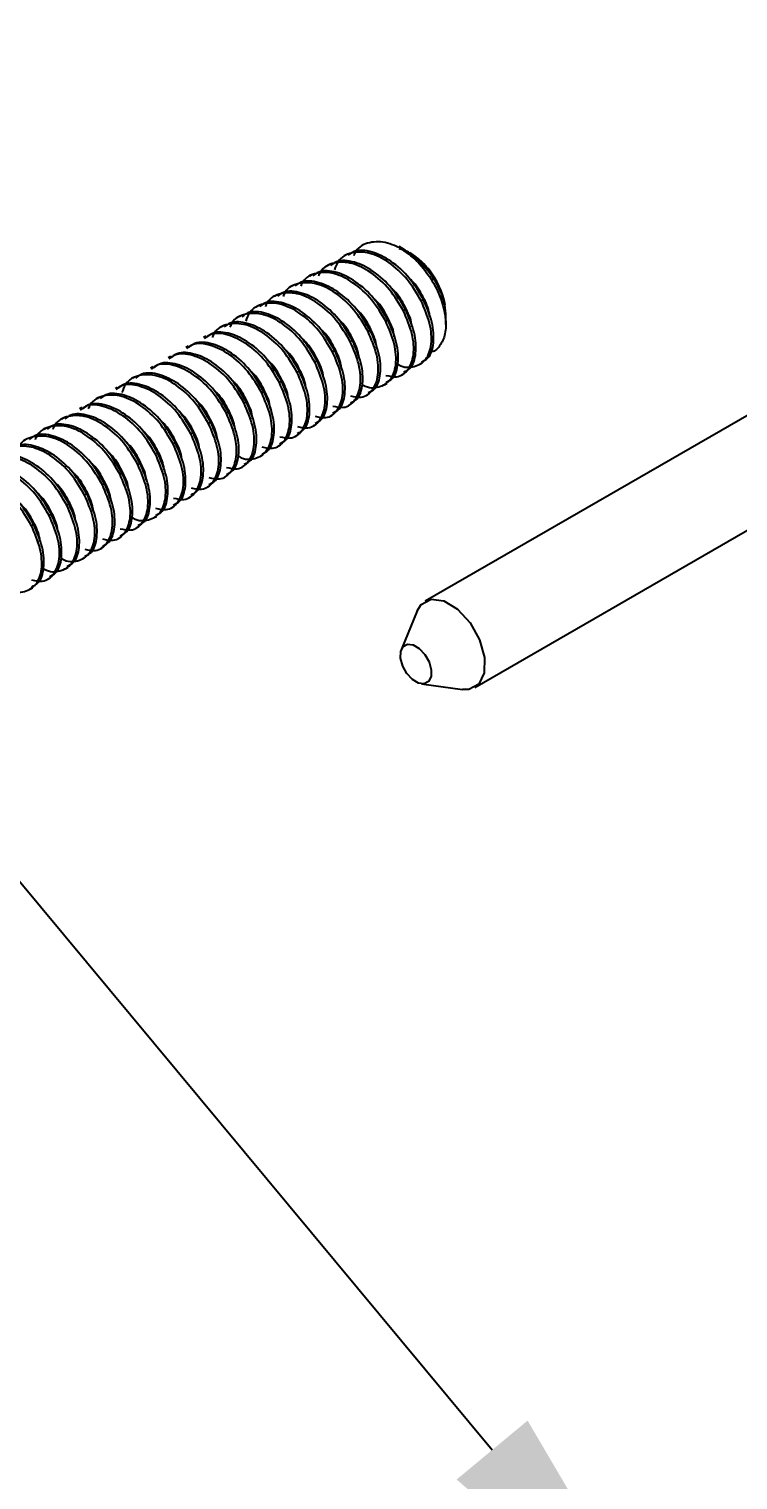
# Model space of a CAD drawing. Extents: x 0 to 10.8, y -12.4 to 0.
# Drawn here: x 4.373 to 5.258, y -8.413 to -6.602 of the extents above; entities that cross this region are included whole.
import ezdxf
from ezdxf import colors
from ezdxf.entities.mleader import LeaderData, LeaderLine
from ezdxf.math import Vec2, Vec3

# ---------------------------------------------------------------- set-up
doc = ezdxf.new("R2010")
doc.units = 0
doc.header["$LTSCALE"] = 0.5
doc.header["$MEASUREMENT"] = 0
doc.layers.add('FAB DWG', color=221, linetype='CONTINUOUS')
doc.layers.add('Hardware', color=242, linetype='CONTINUOUS')
doc.styles.get("Standard").update_dxf_attribs({"font": 'arial.ttf'})

msp = doc.modelspace()

# ---------------------------------------------------------------- linework, layer by layer
at = {"layer": 'Hardware', "linetype": 'Continuous', "lineweight": 25, "transparency": 16777216}
for p, q in [((4.8407, -6.8783), (4.8352, -6.8767)), ((4.8387, -6.876), (4.8353, -6.874)), ((4.7487, -6.8963), (4.7459, -6.8979)), ((4.7708, -6.8836), (4.768, -6.8852)), ((4.8497, -6.8823), (4.8487, -6.8817)), ((4.7266, -6.9091), (4.7238, -6.9107)), ((4.7045, -6.9218), (4.7017, -6.9234)), ((4.6603, -6.9474), (4.6575, -6.9489)), ((4.6824, -6.9346), (4.6796, -6.9362)), ((4.8654, -6.94), (4.8626, -6.9416)), ((4.8933, -6.9579), (4.8923, -6.9466)), ((4.6382, -6.9601), (4.6354, -6.9617)), ((4.8212, -6.9655), (4.8184, -6.9671)), ((4.8433, -6.9528), (4.8405, -6.9543)), ((4.8933, -6.971), (4.8933, -6.9579)), ((4.594, -6.9856), (4.5912, -6.9872)), ((4.6161, -6.9729), (4.6133, -6.9745)), ((4.7991, -6.9783), (4.7963, -6.9799)), ((4.5719, -6.9984), (4.5691, -7)), ((4.7549, -7.0038), (4.7521, -7.0054)), ((4.777, -6.991), (4.7742, -6.9926)), ((4.5277, -7.0239), (4.5249, -7.0255)), ((4.5498, -7.0111), (4.547, -7.0127)), ((4.7328, -7.0165), (4.73, -7.0181)), ((4.861, -7.0208), (4.8638, -7.0192)), ((4.5056, -7.0366), (4.5028, -7.0382)), ((4.6886, -7.042), (4.6858, -7.0436)), ((4.7107, -7.0293), (4.7079, -7.0309)), ((4.839, -7.0336), (4.8417, -7.032)), ((5.3639, -7.0301), (4.8675, -7.3166)), ((4.4835, -7.0494), (4.4807, -7.051)), ((4.6665, -7.0548), (4.6637, -7.0564)), ((4.7948, -7.0591), (4.7975, -7.0575)), ((4.8169, -7.0463), (4.8196, -7.0447)), ((4.4393, -7.0749), (4.4365, -7.0765)), ((4.4614, -7.0622), (4.4586, -7.0638)), ((4.6444, -7.0676), (4.6416, -7.0692)), ((4.7727, -7.0718), (4.7754, -7.0703)), ((4.4172, -7.0877), (4.4145, -7.0893)), ((4.6002, -7.0931), (4.5975, -7.0947)), ((4.6223, -7.0803), (4.6196, -7.0819)), ((4.7285, -7.0974), (4.7312, -7.0958)), ((4.7506, -7.0846), (4.7533, -7.083)), ((4.3951, -7.1004), (4.3924, -7.102)), ((4.5781, -7.1058), (4.5754, -7.1074)), ((4.7064, -7.1101), (4.7091, -7.1085)), ((4.5339, -7.1313), (4.5312, -7.1329)), ((4.556, -7.1186), (4.5533, -7.1202)), ((4.6843, -7.1229), (4.687, -7.1213)), ((4.5118, -7.1441), (4.5091, -7.1457)), ((4.6401, -7.1484), (4.6428, -7.1468)), ((4.6622, -7.1356), (4.6649, -7.134)), ((4.9295, -7.424), (5.4259, -7.1375)), ((4.4676, -7.1696), (4.4649, -7.1712)), ((4.4897, -7.1569), (4.487, -7.1584)), ((4.618, -7.1611), (4.6207, -7.1595)), ((4.4455, -7.1824), (4.4428, -7.184)), ((4.5738, -7.1867), (4.5765, -7.1851)), ((4.5959, -7.1739), (4.5986, -7.1723)), ((4.4234, -7.1951), (4.4207, -7.1967)), ((4.5517, -7.1994), (4.5545, -7.1978)), ((4.3792, -7.2206), (4.3765, -7.2222)), ((4.4013, -7.2079), (4.3986, -7.2095)), ((4.5075, -7.2249), (4.5103, -7.2233)), ((4.5296, -7.2122), (4.5324, -7.2106)), ((4.4854, -7.2377), (4.4882, -7.2361)), ((4.4633, -7.2504), (4.4661, -7.2488)), ((4.4191, -7.2759), (4.4219, -7.2744)), ((4.4412, -7.2632), (4.444, -7.2616)), ((4.397, -7.2887), (4.3998, -7.2871)), ((4.3749, -7.3015), (4.3777, -7.2999)), ((4.8575, -7.3286), (4.838, -7.3764)), ((4.8629, -7.4197), (4.9141, -7.4267))]:
    msp.add_line(p, q, dxfattribs=at)
at = {"layer": 'Hardware', "linetype": 'Continuous', "lineweight": 25, "transparency": 16777216, "flags": 128}
for points in [[(4.8729, -6.9034), (4.8557, -6.8863), (4.8497, -6.8823)], [(4.8575, -7.3286), (4.8626, -7.3206), (4.8749, -7.314), (4.8909, -7.3161), (4.908, -7.3264), (4.9236, -7.3434), (4.9354, -7.3645), (4.9416, -7.3865), (4.9413, -7.406), (4.9344, -7.4201), (4.922, -7.4266), (4.9141, -7.4267)], [(4.8671, -7.3829), (4.8724, -7.3922), (4.8751, -7.4019), (4.8749, -7.4106), (4.8719, -7.4168), (4.8664, -7.4197), (4.8594, -7.4188), (4.8518, -7.4142), (4.8449, -7.4067), (4.8397, -7.3974), (4.837, -7.3877), (4.8372, -7.3791), (4.8402, -7.3729), (4.8456, -7.37), (4.8527, -7.3709), (4.8602, -7.3754), (4.8671, -7.3829)]]:
    msp.add_lwpolyline(points, dxfattribs=at)
at = {"layer": 'Hardware', "linetype": 'Continuous', "lineweight": 25, "transparency": 16777216}
for centre, radius, start, end in [((4.7843, -6.96), 0.1, 42.0033, 59.3244), ((4.7935, -6.9651), 0.1006, 10.5882, 37.8392)]:
    msp.add_arc(centre, radius, start, end, dxfattribs=at)
for points, knots in [([(4.8626, -6.9416), (4.8571, -6.9324), (4.8461, -6.9137), (4.8226, -6.8926), (4.7981, -6.8804), (4.7757, -6.8801), (4.76, -6.8883), (4.7557, -6.8993), (4.7543, -6.903)], [0, 0, 0, 0, 0.179913, 0.364561, 0.54189, 0.724932, 0.907975, 1, 1, 1, 1]), ([(4.8654, -6.94), (4.8599, -6.9308), (4.8488, -6.9122), (4.8252, -6.8909), (4.8012, -6.8793), (4.7818, -6.8772), (4.774, -6.8831), (4.7716, -6.8849)], [0, 0, 0, 0, 0.223495, 0.452872, 0.673155, 0.900538, 1, 1, 1, 1]), ([(4.8586, -6.8931), (4.8539, -6.8889), (4.8417, -6.8781), (4.8201, -6.8677), (4.7979, -6.8675), (4.7832, -6.8744), (4.7794, -6.8835), (4.7786, -6.8855)], [0, 0, 0, 0, 0.16022, 0.411249, 0.670367, 0.929485, 1, 1, 1, 1]), ([(4.8923, -6.9466), (4.8908, -6.9413), (4.8879, -6.9307), (4.8776, -6.9121), (4.8631, -6.8945), (4.849, -6.8816), (4.8404, -6.8774), (4.8384, -6.8765)], [0, 0, 0, 0, 0.213265, 0.426, 0.668379, 0.92368, 1, 1, 1, 1]), ([(4.8405, -6.9543), (4.835, -6.9451), (4.824, -6.9265), (4.8005, -6.9054), (4.776, -6.8931), (4.7537, -6.893), (4.739, -6.8999), (4.7353, -6.9089), (4.7345, -6.9108)], [0, 0, 0, 0, 0.188232, 0.381419, 0.566947, 0.758453, 0.94996, 1, 1, 1, 1]), ([(4.8433, -6.9528), (4.8378, -6.9436), (4.8267, -6.9249), (4.8031, -6.9036), (4.7791, -6.892), (4.7597, -6.89), (4.7519, -6.8959), (4.7495, -6.8977)], [0, 0, 0, 0, 0.223495, 0.452871, 0.673155, 0.900537, 1, 1, 1, 1]), ([(4.8729, -6.9034), (4.8683, -6.8981), (4.8607, -6.8892), (4.8519, -6.8842), (4.8484, -6.8822)], [0, 0, 0, 0, 0.596898, 1, 1, 1, 1]), ([(4.8532, -6.887), (4.854, -6.8874), (4.8609, -6.8904), (4.8673, -6.8973), (4.8729, -6.9034)], [0, 0, 0, 0, 0.113986, 1, 1, 1, 1]), ([(4.8586, -6.8931), (4.8643, -6.8999), (4.8757, -6.9136), (4.8877, -6.9384), (4.8938, -6.9626), (4.8934, -6.9837), (4.8863, -6.9984), (4.8789, -7.0057), (4.8737, -7.0056), (4.8736, -7.0056)], [0, 0, 0, 0, 0.1654669, 0.3370474, 0.5062527, 0.6709022, 0.8355712, 0.9983218, 1, 1, 1, 1]), ([(4.7991, -6.9783), (4.7936, -6.9691), (4.7826, -6.9504), (4.7589, -6.9292), (4.7349, -6.9175), (4.7155, -6.9155), (4.7077, -6.9214), (4.7053, -6.9232)], [0, 0, 0, 0, 0.223495, 0.452872, 0.673155, 0.900538, 1, 1, 1, 1]), ([(4.8184, -6.9671), (4.813, -6.9579), (4.8019, -6.9393), (4.7784, -6.9181), (4.7539, -6.9059), (4.7316, -6.9058), (4.717, -6.9126), (4.7132, -6.9216), (4.7124, -6.9235)], [0, 0, 0, 0, 0.188232, 0.381419, 0.566947, 0.758453, 0.94996, 1, 1, 1, 1]), ([(4.8212, -6.9655), (4.8157, -6.9563), (4.8046, -6.9377), (4.781, -6.9164), (4.757, -6.9048), (4.7376, -6.9027), (4.7298, -6.9086), (4.7274, -6.9104)], [0, 0, 0, 0, 0.223495, 0.452872, 0.673155, 0.900538, 1, 1, 1, 1]), ([(4.8732, -6.9612), (4.8731, -6.9599), (4.8726, -6.9524), (4.865, -6.9363), (4.8559, -6.9206), (4.8491, -6.9148), (4.8481, -6.9139)], [0, 0, 0, 0, 0.085019, 0.505219, 0.925416, 1, 1, 1, 1]), ([(4.7742, -6.9926), (4.7688, -6.9834), (4.7577, -6.9648), (4.7342, -6.9436), (4.7097, -6.9314), (4.6874, -6.9313), (4.6728, -6.9381), (4.669, -6.9472), (4.6683, -6.949)], [0, 0, 0, 0, 0.188232, 0.381419, 0.566947, 0.758453, 0.94996, 1, 1, 1, 1]), ([(4.777, -6.991), (4.7715, -6.9818), (4.7605, -6.9632), (4.7369, -6.9419), (4.7128, -6.9303), (4.6934, -6.9282), (4.6856, -6.9342), (4.6832, -6.936)], [0, 0, 0, 0, 0.223495, 0.452871, 0.673155, 0.900537, 1, 1, 1, 1]), ([(4.7963, -6.9799), (4.7909, -6.9707), (4.7798, -6.952), (4.7563, -6.9309), (4.7318, -6.9186), (4.7095, -6.9185), (4.6949, -6.9254), (4.6911, -6.9344), (4.6904, -6.9363)], [0, 0, 0, 0, 0.188232, 0.381419, 0.566947, 0.758453, 0.94996, 1, 1, 1, 1]), ([(4.8511, -6.9739), (4.851, -6.9727), (4.8505, -6.9652), (4.8429, -6.949), (4.8339, -6.9334), (4.827, -6.9275), (4.826, -6.9266)], [0, 0, 0, 0, 0.0850186, 0.5052193, 0.9254167, 1, 1, 1, 1]), ([(4.7521, -7.0054), (4.7467, -6.9962), (4.7356, -6.9775), (4.7121, -6.9564), (4.6876, -6.9442), (4.6652, -6.9439), (4.6495, -6.9521), (4.6453, -6.9631), (4.6438, -6.9668)], [0, 0, 0, 0, 0.179913, 0.364562, 0.54189, 0.724933, 0.907975, 1, 1, 1, 1]), ([(4.7549, -7.0038), (4.7494, -6.9946), (4.7384, -6.976), (4.7148, -6.9547), (4.6907, -6.9431), (4.6713, -6.941), (4.6635, -6.9469), (4.6611, -6.9487)], [0, 0, 0, 0, 0.223495, 0.452872, 0.673155, 0.900538, 1, 1, 1, 1]), ([(4.8069, -6.9995), (4.8069, -6.9982), (4.8063, -6.9907), (4.7988, -6.9745), (4.7897, -6.9589), (4.7828, -6.953), (4.7818, -6.9521)], [0, 0, 0, 0, 0.085019, 0.505219, 0.925416, 1, 1, 1, 1]), ([(4.829, -6.9867), (4.829, -6.9854), (4.8284, -6.9779), (4.8209, -6.9618), (4.8118, -6.9461), (4.8049, -6.9403), (4.8039, -6.9394)], [0, 0, 0, 0, 0.085019, 0.505219, 0.925416, 1, 1, 1, 1]), ([(4.8333, -7.0205), (4.8337, -7.0207), (4.8413, -7.0255), (4.8548, -7.0247), (4.8695, -7.0163), (4.8765, -6.9966), (4.8749, -6.9704), (4.8667, -6.9511), (4.8626, -6.9416)], [0, 0, 0, 0, 0.010571, 0.210034, 0.409497, 0.602734, 0.803946, 1, 1, 1, 1]), ([(4.863, -7.0179), (4.8659, -7.0165), (4.8738, -7.0126), (4.8791, -6.9948), (4.8777, -6.9689), (4.8695, -6.9496), (4.8654, -6.94)], [0, 0, 0, 0, 0.1596846, 0.4346705, 0.7210048, 1, 1, 1, 1]), ([(4.7079, -7.0309), (4.7025, -7.0217), (4.6914, -7.003), (4.6679, -6.9819), (4.6434, -6.9697), (4.6212, -6.9695), (4.6065, -6.9764), (4.6027, -6.9854), (4.602, -6.9873)], [0, 0, 0, 0, 0.188232, 0.381419, 0.566947, 0.758453, 0.94996, 1, 1, 1, 1]), ([(4.7107, -7.0293), (4.7052, -7.0201), (4.6942, -7.0015), (4.6706, -6.9802), (4.6465, -6.9686), (4.6271, -6.9665), (4.6193, -6.9724), (4.6169, -6.9742)], [0, 0, 0, 0, 0.223495, 0.452871, 0.673155, 0.900537, 1, 1, 1, 1]), ([(4.73, -7.0181), (4.7246, -7.0089), (4.7135, -6.9903), (4.69, -6.9692), (4.6655, -6.9569), (4.6432, -6.9568), (4.6286, -6.9637), (4.6248, -6.9727), (4.6241, -6.9745)], [0, 0, 0, 0, 0.188232, 0.381419, 0.566947, 0.758453, 0.94996, 1, 1, 1, 1]), ([(4.7328, -7.0165), (4.7273, -7.0073), (4.7163, -6.9887), (4.6927, -6.9674), (4.6686, -6.9558), (4.6492, -6.9538), (4.6414, -6.9597), (4.639, -6.9615)], [0, 0, 0, 0, 0.223495, 0.452872, 0.673155, 0.900538, 1, 1, 1, 1]), ([(4.7848, -7.0122), (4.7848, -7.011), (4.7842, -7.0035), (4.7767, -6.9873), (4.7676, -6.9717), (4.7607, -6.9658), (4.7597, -6.9649)], [0, 0, 0, 0, 0.0850186, 0.5052193, 0.9254167, 1, 1, 1, 1]), ([(4.7891, -7.046), (4.7895, -7.0462), (4.7971, -7.051), (4.8106, -7.0502), (4.8253, -7.0418), (4.8323, -7.0221), (4.8307, -6.996), (4.8225, -6.9766), (4.8184, -6.9671)], [0, 0, 0, 0, 0.010571, 0.210034, 0.409497, 0.602734, 0.803946, 1, 1, 1, 1]), ([(4.8187, -7.0347), (4.8233, -7.0357), (4.8346, -7.0381), (4.8473, -7.0286), (4.8544, -7.0095), (4.8528, -6.9832), (4.8446, -6.9639), (4.8405, -6.9543)], [0, 0, 0, 0, 0.145788, 0.361473, 0.570426, 0.788001, 1, 1, 1, 1]), ([(4.8188, -7.0434), (4.8217, -7.042), (4.8296, -7.0381), (4.8349, -7.0203), (4.8335, -6.9944), (4.8253, -6.9751), (4.8212, -6.9655)], [0, 0, 0, 0, 0.159684, 0.43467, 0.721005, 1, 1, 1, 1]), ([(4.8409, -7.0306), (4.8438, -7.0292), (4.8517, -7.0254), (4.857, -7.0075), (4.8556, -6.9817), (4.8474, -6.9623), (4.8433, -6.9528)], [0, 0, 0, 0, 0.1596843, 0.4346705, 0.7210048, 1, 1, 1, 1]), ([(4.6858, -7.0436), (4.6804, -7.0344), (4.6693, -7.0158), (4.6457, -6.9945), (4.6216, -6.9829), (4.6023, -6.9809), (4.5944, -6.9868), (4.592, -6.9886)], [0, 0, 0, 0, 0.223495, 0.452872, 0.673155, 0.900538, 1, 1, 1, 1]), ([(4.6886, -7.042), (4.6831, -7.0329), (4.6721, -7.0142), (4.6485, -6.9929), (4.6244, -6.9813), (4.605, -6.9793), (4.5972, -6.9852), (4.5948, -6.987)], [0, 0, 0, 0, 0.223495, 0.452872, 0.673155, 0.900538, 1, 1, 1, 1]), ([(4.7627, -7.025), (4.7627, -7.0237), (4.7621, -7.0162), (4.7546, -7.0001), (4.7455, -6.9844), (4.7386, -6.9785), (4.7376, -6.9776)], [0, 0, 0, 0, 0.085019, 0.505219, 0.925416, 1, 1, 1, 1]), ([(4.7745, -7.0602), (4.7791, -7.0612), (4.7904, -7.0636), (4.8031, -7.0541), (4.8102, -7.035), (4.8086, -7.0087), (4.8004, -6.9894), (4.7963, -6.9799)], [0, 0, 0, 0, 0.145788, 0.361473, 0.570426, 0.788001, 1, 1, 1, 1]), ([(4.7967, -7.0561), (4.7996, -7.0547), (4.8075, -7.0509), (4.8128, -7.033), (4.8114, -7.0072), (4.8032, -6.9878), (4.7991, -6.9783)], [0, 0, 0, 0, 0.1596846, 0.4346705, 0.7210048, 1, 1, 1, 1]), ([(4.6416, -7.0692), (4.6362, -7.06), (4.6251, -7.0413), (4.6015, -7.0201), (4.5774, -7.0084), (4.5581, -7.0064), (4.5502, -7.0123), (4.5478, -7.0141)], [0, 0, 0, 0, 0.223495, 0.452872, 0.673155, 0.900538, 1, 1, 1, 1]), ([(4.6444, -7.0676), (4.6389, -7.0584), (4.6279, -7.0397), (4.6043, -7.0185), (4.5802, -7.0068), (4.5609, -7.0048), (4.553, -7.0107), (4.5506, -7.0125)], [0, 0, 0, 0, 0.223495, 0.452871, 0.673155, 0.900537, 1, 1, 1, 1]), ([(4.6637, -7.0564), (4.6583, -7.0472), (4.6472, -7.0286), (4.6236, -7.0073), (4.5995, -6.9957), (4.5802, -6.9936), (4.5723, -6.9995), (4.5699, -7.0013)], [0, 0, 0, 0, 0.223495, 0.452872, 0.673155, 0.900538, 1, 1, 1, 1]), ([(4.6665, -7.0548), (4.661, -7.0456), (4.65, -7.027), (4.6264, -7.0057), (4.6023, -6.9941), (4.5829, -6.992), (4.5751, -6.9979), (4.5727, -6.9997)], [0, 0, 0, 0, 0.223495, 0.452872, 0.673155, 0.900538, 1, 1, 1, 1]), ([(4.7186, -7.0505), (4.7185, -7.0492), (4.718, -7.0417), (4.7104, -7.0256), (4.7013, -7.0099), (4.6944, -7.004), (4.6934, -7.0032)], [0, 0, 0, 0, 0.0850186, 0.5052193, 0.9254167, 1, 1, 1, 1]), ([(4.7407, -7.0377), (4.7406, -7.0365), (4.7401, -7.029), (4.7325, -7.0128), (4.7234, -6.9972), (4.7165, -6.9913), (4.7155, -6.9904)], [0, 0, 0, 0, 0.085019, 0.505219, 0.925416, 1, 1, 1, 1]), ([(4.7303, -7.0857), (4.7349, -7.0867), (4.7462, -7.0891), (4.7589, -7.0796), (4.766, -7.0605), (4.7644, -7.0342), (4.7562, -7.0149), (4.7521, -7.0054)], [0, 0, 0, 0, 0.145789, 0.361474, 0.570426, 0.788001, 1, 1, 1, 1]), ([(4.7524, -7.073), (4.757, -7.0739), (4.7683, -7.0763), (4.781, -7.0669), (4.7881, -7.0478), (4.7865, -7.0214), (4.7783, -7.0021), (4.7742, -6.9926)], [0, 0, 0, 0, 0.145788, 0.361473, 0.570426, 0.788001, 1, 1, 1, 1]), ([(4.7525, -7.0816), (4.7554, -7.0802), (4.7633, -7.0764), (4.7686, -7.0585), (4.7672, -7.0327), (4.759, -7.0133), (4.7549, -7.0038)], [0, 0, 0, 0, 0.159684, 0.43467, 0.721005, 1, 1, 1, 1]), ([(4.7746, -7.0689), (4.7775, -7.0675), (4.7854, -7.0636), (4.7907, -7.0458), (4.7893, -7.0199), (4.7811, -7.0006), (4.777, -6.991)], [0, 0, 0, 0, 0.1596843, 0.4346705, 0.7210048, 1, 1, 1, 1]), ([(4.6196, -7.0819), (4.6141, -7.0727), (4.603, -7.0541), (4.5794, -7.0328), (4.5553, -7.0212), (4.536, -7.0191), (4.5281, -7.025), (4.5257, -7.0268)], [0, 0, 0, 0, 0.223495, 0.452872, 0.673155, 0.900538, 1, 1, 1, 1]), ([(4.6223, -7.0803), (4.6168, -7.0711), (4.6058, -7.0525), (4.5822, -7.0312), (4.5581, -7.0196), (4.5388, -7.0175), (4.5309, -7.0235), (4.5285, -7.0253)], [0, 0, 0, 0, 0.223495, 0.452872, 0.673155, 0.900538, 1, 1, 1, 1]), ([(4.6965, -7.0632), (4.6964, -7.062), (4.6959, -7.0545), (4.6883, -7.0383), (4.6792, -7.0227), (4.6723, -7.0168), (4.6713, -7.0159)], [0, 0, 0, 0, 0.085019, 0.505219, 0.925416, 1, 1, 1, 1]), ([(4.7082, -7.0985), (4.7128, -7.0994), (4.7241, -7.1019), (4.7368, -7.0924), (4.7439, -7.0733), (4.7423, -7.0469), (4.7341, -7.0277), (4.73, -7.0181)], [0, 0, 0, 0, 0.145788, 0.361473, 0.570426, 0.788001, 1, 1, 1, 1]), ([(4.7304, -7.0944), (4.7333, -7.093), (4.7412, -7.0891), (4.7465, -7.0713), (4.7451, -7.0455), (4.7369, -7.0261), (4.7328, -7.0165)], [0, 0, 0, 0, 0.1596846, 0.4346705, 0.7210048, 1, 1, 1, 1]), ([(4.5975, -7.0947), (4.592, -7.0855), (4.5809, -7.0668), (4.5574, -7.0457), (4.5329, -7.0335), (4.5105, -7.0332), (4.4948, -7.0414), (4.4906, -7.0524), (4.4892, -7.0561)], [0, 0, 0, 0, 0.179913, 0.364561, 0.54189, 0.724932, 0.907975, 1, 1, 1, 1]), ([(4.6002, -7.0931), (4.5948, -7.0839), (4.5837, -7.0653), (4.5601, -7.044), (4.536, -7.0324), (4.5167, -7.0303), (4.5088, -7.0362), (4.5064, -7.038)], [0, 0, 0, 0, 0.223495, 0.452872, 0.673155, 0.900538, 1, 1, 1, 1]), ([(4.6523, -7.0888), (4.6522, -7.0875), (4.6517, -7.08), (4.6441, -7.0638), (4.635, -7.0482), (4.6281, -7.0423), (4.6271, -7.0414)], [0, 0, 0, 0, 0.0850186, 0.5052193, 0.9254167, 1, 1, 1, 1]), ([(4.6744, -7.076), (4.6743, -7.0747), (4.6738, -7.0672), (4.6662, -7.0511), (4.6571, -7.0354), (4.6502, -7.0296), (4.6492, -7.0287)], [0, 0, 0, 0, 0.085019, 0.505219, 0.925416, 1, 1, 1, 1]), ([(4.6861, -7.1112), (4.6907, -7.1122), (4.702, -7.1146), (4.7147, -7.1051), (4.7218, -7.0861), (4.7202, -7.0597), (4.712, -7.0404), (4.7079, -7.0309)], [0, 0, 0, 0, 0.145788, 0.361473, 0.570426, 0.788001, 1, 1, 1, 1]), ([(4.6862, -7.1199), (4.6891, -7.1185), (4.697, -7.1147), (4.7023, -7.0968), (4.7009, -7.071), (4.6927, -7.0516), (4.6886, -7.042)], [0, 0, 0, 0, 0.159684, 0.43467, 0.721005, 1, 1, 1, 1]), ([(4.7083, -7.1072), (4.7112, -7.1057), (4.7191, -7.1019), (4.7244, -7.0841), (4.723, -7.0582), (4.7148, -7.0388), (4.7107, -7.0293)], [0, 0, 0, 0, 0.1596843, 0.4346705, 0.7210048, 1, 1, 1, 1]), ([(4.5533, -7.1202), (4.5478, -7.111), (4.5367, -7.0923), (4.5132, -7.0712), (4.4887, -7.059), (4.4665, -7.0588), (4.4518, -7.0657), (4.4481, -7.0747), (4.4473, -7.0766)], [0, 0, 0, 0, 0.1882323, 0.3814187, 0.566947, 0.7584535, 0.94996, 1, 1, 1, 1]), ([(4.556, -7.1186), (4.5506, -7.1094), (4.5395, -7.0908), (4.5159, -7.0695), (4.4918, -7.0579), (4.4725, -7.0558), (4.4646, -7.0617), (4.4622, -7.0635)], [0, 0, 0, 0, 0.223495, 0.452872, 0.673155, 0.900538, 1, 1, 1, 1]), ([(4.5754, -7.1074), (4.5699, -7.0982), (4.5588, -7.0796), (4.5352, -7.0583), (4.5111, -7.0467), (4.4918, -7.0446), (4.4839, -7.0506), (4.4816, -7.0524)], [0, 0, 0, 0, 0.223495, 0.452872, 0.673155, 0.900538, 1, 1, 1, 1]), ([(4.5781, -7.1058), (4.5727, -7.0966), (4.5616, -7.078), (4.538, -7.0567), (4.5139, -7.0451), (4.4946, -7.043), (4.4867, -7.049), (4.4843, -7.0508)], [0, 0, 0, 0, 0.223495, 0.452871, 0.673155, 0.900537, 1, 1, 1, 1]), ([(4.6302, -7.1015), (4.6301, -7.1002), (4.6296, -7.0927), (4.622, -7.0766), (4.6129, -7.061), (4.606, -7.0551), (4.605, -7.0542)], [0, 0, 0, 0, 0.085019, 0.505219, 0.925416, 1, 1, 1, 1]), ([(4.6345, -7.1353), (4.6348, -7.1355), (4.6424, -7.1403), (4.6559, -7.1395), (4.6706, -7.1311), (4.6776, -7.1114), (4.676, -7.0852), (4.6678, -7.0659), (4.6637, -7.0564)], [0, 0, 0, 0, 0.010571, 0.210034, 0.409497, 0.602734, 0.803946, 1, 1, 1, 1]), ([(4.664, -7.124), (4.6686, -7.125), (4.6799, -7.1274), (4.6926, -7.1179), (4.6997, -7.0988), (4.6981, -7.0725), (4.6899, -7.0532), (4.6858, -7.0436)], [0, 0, 0, 0, 0.145789, 0.361473, 0.570426, 0.788001, 1, 1, 1, 1]), ([(4.6641, -7.1327), (4.667, -7.1313), (4.6749, -7.1274), (4.6802, -7.1096), (4.6788, -7.0837), (4.6706, -7.0644), (4.6665, -7.0548)], [0, 0, 0, 0, 0.1596846, 0.4346705, 0.7210048, 1, 1, 1, 1]), ([(4.5312, -7.1329), (4.5257, -7.1237), (4.5146, -7.1051), (4.491, -7.0838), (4.4669, -7.0722), (4.4476, -7.0702), (4.4398, -7.0761), (4.4374, -7.0779)], [0, 0, 0, 0, 0.223495, 0.452872, 0.673155, 0.900538, 1, 1, 1, 1]), ([(4.5339, -7.1313), (4.5285, -7.1221), (4.5174, -7.1035), (4.4938, -7.0822), (4.4697, -7.0706), (4.4504, -7.0686), (4.4425, -7.0745), (4.4401, -7.0763)], [0, 0, 0, 0, 0.223495, 0.452872, 0.673155, 0.900538, 1, 1, 1, 1]), ([(4.6081, -7.1143), (4.608, -7.113), (4.6075, -7.1055), (4.5999, -7.0894), (4.5908, -7.0737), (4.5839, -7.0678), (4.5829, -7.0669)], [0, 0, 0, 0, 0.085019, 0.505219, 0.925416, 1, 1, 1, 1]), ([(4.6198, -7.1495), (4.6244, -7.1505), (4.6357, -7.1529), (4.6484, -7.1434), (4.6555, -7.1243), (4.6539, -7.098), (4.6457, -7.0787), (4.6416, -7.0692)], [0, 0, 0, 0, 0.145788, 0.361473, 0.570426, 0.788001, 1, 1, 1, 1]), ([(4.642, -7.1454), (4.6449, -7.144), (4.6528, -7.1402), (4.6581, -7.1223), (4.6568, -7.0965), (4.6485, -7.0771), (4.6444, -7.0676)], [0, 0, 0, 0, 0.1596843, 0.4346705, 0.7210048, 1, 1, 1, 1]), ([(4.487, -7.1584), (4.4815, -7.1492), (4.4704, -7.1306), (4.4469, -7.1095), (4.4224, -7.0972), (4.4002, -7.0971), (4.3855, -7.104), (4.3818, -7.113), (4.381, -7.1149)], [0, 0, 0, 0, 0.1882323, 0.3814187, 0.566947, 0.7584535, 0.94996, 1, 1, 1, 1]), ([(4.4897, -7.1569), (4.4843, -7.1477), (4.4732, -7.129), (4.4496, -7.1078), (4.4255, -7.0961), (4.4062, -7.0941), (4.3983, -7.1), (4.3959, -7.1018)], [0, 0, 0, 0, 0.223495, 0.452872, 0.673155, 0.900538, 1, 1, 1, 1]), ([(4.5091, -7.1457), (4.5036, -7.1365), (4.4925, -7.1178), (4.469, -7.0967), (4.4445, -7.0845), (4.4223, -7.0843), (4.4076, -7.0912), (4.4039, -7.1002), (4.4031, -7.1021)], [0, 0, 0, 0, 0.188232, 0.381419, 0.566947, 0.758453, 0.94996, 1, 1, 1, 1]), ([(4.5118, -7.1441), (4.5064, -7.1349), (4.4953, -7.1163), (4.4717, -7.095), (4.4476, -7.0834), (4.4283, -7.0813), (4.4204, -7.0872), (4.418, -7.089)], [0, 0, 0, 0, 0.223495, 0.452871, 0.673155, 0.900537, 1, 1, 1, 1]), ([(4.5639, -7.1398), (4.5638, -7.1385), (4.5633, -7.131), (4.5557, -7.1149), (4.5466, -7.0992), (4.5398, -7.0933), (4.5387, -7.0925)], [0, 0, 0, 0, 0.085019, 0.505219, 0.925416, 1, 1, 1, 1]), ([(4.586, -7.127), (4.5859, -7.1258), (4.5854, -7.1183), (4.5778, -7.1021), (4.5687, -7.0865), (4.5618, -7.0806), (4.5608, -7.0797)], [0, 0, 0, 0, 0.0850186, 0.5052193, 0.9254167, 1, 1, 1, 1]), ([(4.5756, -7.175), (4.5802, -7.176), (4.5915, -7.1784), (4.6042, -7.1689), (4.6114, -7.1498), (4.6097, -7.1235), (4.6015, -7.1042), (4.5975, -7.0947)], [0, 0, 0, 0, 0.145788, 0.361473, 0.570426, 0.788001, 1, 1, 1, 1]), ([(4.5977, -7.1622), (4.6023, -7.1632), (4.6136, -7.1656), (4.6263, -7.1562), (4.6335, -7.1371), (4.6318, -7.1107), (4.6236, -7.0914), (4.6196, -7.0819)], [0, 0, 0, 0, 0.145789, 0.361473, 0.570426, 0.788001, 1, 1, 1, 1]), ([(4.5978, -7.1709), (4.6007, -7.1695), (4.6086, -7.1657), (4.6139, -7.1478), (4.6126, -7.122), (4.6043, -7.1026), (4.6002, -7.0931)], [0, 0, 0, 0, 0.1596846, 0.4346705, 0.7210048, 1, 1, 1, 1]), ([(4.6199, -7.1582), (4.6228, -7.1568), (4.6307, -7.1529), (4.636, -7.1351), (4.6347, -7.1092), (4.6264, -7.0899), (4.6223, -7.0803)], [0, 0, 0, 0, 0.159684, 0.43467, 0.721005, 1, 1, 1, 1]), ([(4.4649, -7.1712), (4.4594, -7.162), (4.4483, -7.1434), (4.4248, -7.1222), (4.4003, -7.11), (4.3781, -7.1099), (4.3634, -7.1167), (4.3597, -7.1257), (4.3589, -7.1276)], [0, 0, 0, 0, 0.188232, 0.381419, 0.566947, 0.758453, 0.94996, 1, 1, 1, 1]), ([(4.4676, -7.1696), (4.4622, -7.1604), (4.4511, -7.1418), (4.4275, -7.1205), (4.4034, -7.1089), (4.3841, -7.1068), (4.3762, -7.1127), (4.3738, -7.1145)], [0, 0, 0, 0, 0.223495, 0.452872, 0.673155, 0.900538, 1, 1, 1, 1]), ([(4.5418, -7.1525), (4.5417, -7.1513), (4.5412, -7.1438), (4.5336, -7.1276), (4.5245, -7.112), (4.5177, -7.1061), (4.5166, -7.1052)], [0, 0, 0, 0, 0.085019, 0.505219, 0.925416, 1, 1, 1, 1]), ([(4.5535, -7.1878), (4.5581, -7.1887), (4.5694, -7.1912), (4.5821, -7.1817), (4.5893, -7.1626), (4.5876, -7.1362), (4.5794, -7.1169), (4.5754, -7.1074)], [0, 0, 0, 0, 0.145788, 0.361473, 0.570426, 0.788001, 1, 1, 1, 1]), ([(4.5757, -7.1837), (4.5786, -7.1823), (4.5865, -7.1784), (4.5918, -7.1606), (4.5905, -7.1347), (4.5822, -7.1154), (4.5781, -7.1058)], [0, 0, 0, 0, 0.1596843, 0.4346705, 0.7210048, 1, 1, 1, 1]), ([(4.4234, -7.1951), (4.418, -7.1859), (4.4069, -7.1673), (4.3833, -7.146), (4.3592, -7.1344), (4.3399, -7.1323), (4.332, -7.1383), (4.3296, -7.1401)], [0, 0, 0, 0, 0.223495, 0.452872, 0.673155, 0.900538, 1, 1, 1, 1]), ([(4.4428, -7.184), (4.4373, -7.1748), (4.4262, -7.1561), (4.4027, -7.135), (4.3782, -7.1228), (4.356, -7.1226), (4.3413, -7.1295), (4.3376, -7.1385), (4.3368, -7.1404)], [0, 0, 0, 0, 0.188232, 0.381419, 0.566947, 0.758453, 0.94996, 1, 1, 1, 1]), ([(4.4455, -7.1824), (4.4401, -7.1732), (4.429, -7.1545), (4.4054, -7.1333), (4.3813, -7.1217), (4.362, -7.1196), (4.3541, -7.1255), (4.3517, -7.1273)], [0, 0, 0, 0, 0.223495, 0.452871, 0.673155, 0.900537, 1, 1, 1, 1]), ([(4.4976, -7.178), (4.4975, -7.1768), (4.497, -7.1693), (4.4894, -7.1531), (4.4803, -7.1375), (4.4735, -7.1316), (4.4724, -7.1307)], [0, 0, 0, 0, 0.085019, 0.505219, 0.925416, 1, 1, 1, 1]), ([(4.5197, -7.1653), (4.5196, -7.164), (4.5191, -7.1565), (4.5115, -7.1404), (4.5024, -7.1247), (4.4956, -7.1189), (4.4945, -7.118)], [0, 0, 0, 0, 0.0850186, 0.5052193, 0.9254167, 1, 1, 1, 1]), ([(4.5019, -7.2118), (4.5023, -7.2121), (4.5098, -7.2168), (4.5233, -7.2161), (4.538, -7.2076), (4.545, -7.188), (4.5435, -7.1618), (4.5352, -7.1425), (4.5312, -7.1329)], [0, 0, 0, 0, 0.010571, 0.210034, 0.409497, 0.602734, 0.803946, 1, 1, 1, 1]), ([(4.5314, -7.2005), (4.536, -7.2015), (4.5473, -7.2039), (4.56, -7.1944), (4.5672, -7.1753), (4.5655, -7.149), (4.5573, -7.1297), (4.5533, -7.1202)], [0, 0, 0, 0, 0.145789, 0.361473, 0.570426, 0.788001, 1, 1, 1, 1]), ([(4.5315, -7.2092), (4.5344, -7.2078), (4.5423, -7.204), (4.5476, -7.1861), (4.5463, -7.1603), (4.538, -7.1409), (4.5339, -7.1313)], [0, 0, 0, 0, 0.1596846, 0.4346705, 0.7210048, 1, 1, 1, 1]), ([(4.5536, -7.1965), (4.5565, -7.195), (4.5644, -7.1912), (4.5697, -7.1734), (4.5684, -7.1475), (4.5601, -7.1281), (4.556, -7.1186)], [0, 0, 0, 0, 0.159684, 0.43467, 0.721005, 1, 1, 1, 1]), ([(4.3986, -7.2095), (4.3931, -7.2003), (4.382, -7.1816), (4.3585, -7.1605), (4.334, -7.1483), (4.3118, -7.1481), (4.2971, -7.155), (4.2934, -7.164), (4.2926, -7.1659)], [0, 0, 0, 0, 0.188232, 0.381419, 0.566947, 0.758453, 0.94996, 1, 1, 1, 1]), ([(4.4013, -7.2079), (4.3959, -7.1987), (4.3848, -7.1801), (4.3612, -7.1588), (4.3371, -7.1472), (4.3178, -7.1451), (4.3099, -7.151), (4.3075, -7.1528)], [0, 0, 0, 0, 0.223495, 0.452872, 0.673155, 0.900538, 1, 1, 1, 1]), ([(4.4207, -7.1967), (4.4152, -7.1875), (4.4041, -7.1689), (4.3806, -7.1478), (4.3561, -7.1355), (4.3339, -7.1354), (4.3192, -7.1422), (4.3155, -7.1513), (4.3147, -7.1531)], [0, 0, 0, 0, 0.188232, 0.381419, 0.566947, 0.758453, 0.94996, 1, 1, 1, 1]), ([(4.4755, -7.1908), (4.4754, -7.1895), (4.4749, -7.182), (4.4673, -7.1659), (4.4582, -7.1502), (4.4514, -7.1444), (4.4503, -7.1435)], [0, 0, 0, 0, 0.085019, 0.505219, 0.925416, 1, 1, 1, 1]), ([(4.4872, -7.226), (4.4918, -7.227), (4.5031, -7.2294), (4.5158, -7.2199), (4.523, -7.2009), (4.5214, -7.1745), (4.5131, -7.1552), (4.5091, -7.1457)], [0, 0, 0, 0, 0.145788, 0.361473, 0.570426, 0.788001, 1, 1, 1, 1]), ([(4.5094, -7.222), (4.5123, -7.2206), (4.5202, -7.2167), (4.5255, -7.1989), (4.5242, -7.173), (4.5159, -7.1537), (4.5118, -7.1441)], [0, 0, 0, 0, 0.159684, 0.434671, 0.721005, 1, 1, 1, 1]), ([(4.3765, -7.2222), (4.371, -7.213), (4.3599, -7.1944), (4.3364, -7.1733), (4.3119, -7.161), (4.2897, -7.1609), (4.275, -7.1678), (4.2713, -7.1768), (4.2705, -7.1786)], [0, 0, 0, 0, 0.188232, 0.381419, 0.566947, 0.758453, 0.94996, 1, 1, 1, 1]), ([(4.3792, -7.2206), (4.3738, -7.2114), (4.3627, -7.1928), (4.3391, -7.1715), (4.315, -7.1599), (4.2957, -7.1579), (4.2878, -7.1638), (4.2854, -7.1656)], [0, 0, 0, 0, 0.223495, 0.452871, 0.673155, 0.900537, 1, 1, 1, 1]), ([(4.4313, -7.2163), (4.4312, -7.2151), (4.4307, -7.2076), (4.4231, -7.1914), (4.414, -7.1758), (4.4072, -7.1699), (4.4061, -7.169)], [0, 0, 0, 0, 0.085019, 0.505219, 0.925416, 1, 1, 1, 1]), ([(4.4534, -7.2036), (4.4533, -7.2023), (4.4528, -7.1948), (4.4452, -7.1786), (4.4361, -7.163), (4.4293, -7.1571), (4.4282, -7.1562)], [0, 0, 0, 0, 0.0850186, 0.5052193, 0.9254167, 1, 1, 1, 1]), ([(4.4651, -7.2388), (4.4697, -7.2398), (4.481, -7.2422), (4.4937, -7.2327), (4.5009, -7.2136), (4.4993, -7.1873), (4.491, -7.168), (4.487, -7.1584)], [0, 0, 0, 0, 0.145789, 0.361473, 0.570426, 0.788001, 1, 1, 1, 1]), ([(4.4653, -7.2475), (4.4682, -7.2461), (4.476, -7.2422), (4.4813, -7.2244), (4.48, -7.1985), (4.4717, -7.1792), (4.4676, -7.1696)], [0, 0, 0, 0, 0.1596846, 0.4346705, 0.7210048, 1, 1, 1, 1]), ([(4.4873, -7.2347), (4.4902, -7.2333), (4.4981, -7.2295), (4.5034, -7.2116), (4.5021, -7.1858), (4.4938, -7.1664), (4.4897, -7.1569)], [0, 0, 0, 0, 0.1596846, 0.4346705, 0.7210048, 1, 1, 1, 1]), ([(4.4092, -7.2291), (4.4091, -7.2278), (4.4086, -7.2203), (4.401, -7.2042), (4.3919, -7.1885), (4.3851, -7.1826), (4.384, -7.1817)], [0, 0, 0, 0, 0.085019, 0.505219, 0.925416, 1, 1, 1, 1]), ([(4.4135, -7.2628), (4.4139, -7.2631), (4.4214, -7.2679), (4.4349, -7.2671), (4.4496, -7.2587), (4.4566, -7.239), (4.4551, -7.2128), (4.4468, -7.1935), (4.4428, -7.184)], [0, 0, 0, 0, 0.010571, 0.210034, 0.409497, 0.602734, 0.803946, 1, 1, 1, 1]), ([(4.443, -7.2515), (4.4476, -7.2525), (4.459, -7.2549), (4.4716, -7.2454), (4.4788, -7.2264), (4.4772, -7.2), (4.4689, -7.1807), (4.4649, -7.1712)], [0, 0, 0, 0, 0.145788, 0.361473, 0.570426, 0.788001, 1, 1, 1, 1]), ([(4.4432, -7.2602), (4.4461, -7.2588), (4.4539, -7.255), (4.4592, -7.2371), (4.4579, -7.2113), (4.4496, -7.1919), (4.4455, -7.1824)], [0, 0, 0, 0, 0.159684, 0.434671, 0.721005, 1, 1, 1, 1]), ([(4.3871, -7.2418), (4.387, -7.2406), (4.3865, -7.2331), (4.3789, -7.2169), (4.3698, -7.2013), (4.363, -7.1954), (4.3619, -7.1945)], [0, 0, 0, 0, 0.085019, 0.505219, 0.925416, 1, 1, 1, 1]), ([(4.3914, -7.2756), (4.3918, -7.2758), (4.3993, -7.2806), (4.4129, -7.2798), (4.4275, -7.2714), (4.4346, -7.2518), (4.433, -7.2256), (4.4247, -7.2063), (4.4207, -7.1967)], [0, 0, 0, 0, 0.010571, 0.210034, 0.409497, 0.602734, 0.803946, 1, 1, 1, 1]), ([(4.4211, -7.273), (4.424, -7.2716), (4.4318, -7.2677), (4.4371, -7.2499), (4.4358, -7.224), (4.4275, -7.2047), (4.4234, -7.1951)], [0, 0, 0, 0, 0.1596846, 0.4346705, 0.7210048, 1, 1, 1, 1]), ([(4.3472, -7.3011), (4.3476, -7.3014), (4.3551, -7.3061), (4.3687, -7.3054), (4.3833, -7.2969), (4.3904, -7.2773), (4.3888, -7.2511), (4.3805, -7.2318), (4.3765, -7.2222)], [0, 0, 0, 0, 0.010571, 0.210034, 0.409497, 0.602734, 0.803946, 1, 1, 1, 1]), ([(4.3767, -7.2898), (4.3813, -7.2908), (4.3927, -7.2932), (4.4053, -7.2837), (4.4125, -7.2646), (4.4109, -7.2383), (4.4026, -7.219), (4.3986, -7.2095)], [0, 0, 0, 0, 0.145788, 0.361473, 0.570426, 0.788001, 1, 1, 1, 1]), ([(4.3769, -7.2985), (4.3798, -7.2971), (4.3877, -7.2932), (4.3929, -7.2754), (4.3916, -7.2496), (4.3833, -7.2302), (4.3792, -7.2206)], [0, 0, 0, 0, 0.159684, 0.434671, 0.721005, 1, 1, 1, 1]), ([(4.399, -7.2858), (4.4019, -7.2843), (4.4098, -7.2805), (4.415, -7.2626), (4.4137, -7.2368), (4.4054, -7.2174), (4.4013, -7.2079)], [0, 0, 0, 0, 0.1596846, 0.4346705, 0.7210048, 1, 1, 1, 1])]:
    msp.add_open_spline(points, degree=3, knots=knots, dxfattribs=at)

# ---------------------------------------------------------------- leaders
at = {"layer": 'FAB DWG', "transparency": 16777216}
ml = msp.add_multileader_mtext('Standard', dxfattribs=at)
ml.set_content('*BEND TABS DOWN', color=256)
ml.set_leader_properties()
ml.build(insert=Vec2(0, 0))
ml.multileader.update_dxf_attribs({"dogleg_length": 0.36, "arrow_head_size": 0.35})
ctx = ml.context
ctx.base_point, ctx.char_height, ctx.arrow_head_size, ctx.landing_gap_size, ctx.plane_origin = Vec3(2.6402, -4.8903), 0.188, 0.35, 0.09, Vec3(2.336, -0.822)
ctx.text_align_type = 2
notes = []
notes.append((ctx, [(0, (1, 1, 0), (5.6458, -4.8903), (-1, 0), 0.36, [(0, [(6.4971, -6.8824)], 0, [])])]))
ctx.mtext.insert, ctx.mtext.alignment, ctx.mtext.flow_direction = Vec3(5.1958, -4.7947), 3, 5
ml = msp.add_multileader_mtext('Standard', dxfattribs=at)
ml.set_content('BK00664\\P"CONNECTING BRACKET"', color=256)
ml.set_leader_properties()
ml.build(insert=Vec2(0, 0))
ml.multileader.update_dxf_attribs({"dogleg_length": 0.36, "arrow_head_size": 0.35})
ctx = ml.context
ctx.base_point, ctx.char_height, ctx.arrow_head_size, ctx.landing_gap_size, ctx.plane_origin = Vec3(0.3427, -6.0215), 0.188, 0.35, 0.09, Vec3(5.8852, 5.7538)
ctx.text_align_type = 2
notes.append((ctx, [(0, (1, 1, 0), (4.1237, -6.0215), (-1, 0), 0.36, [(0, [(5.4364, -6.5842)], 0, [])])]))
ctx.mtext.insert, ctx.mtext.alignment, ctx.mtext.flow_direction = Vec3(3.6737, -5.9259), 3, 5
ml = msp.add_multileader_mtext('Standard', dxfattribs=at)
ml.set_content('PN00014 (X4)', color=256)
ml.set_leader_properties()
ml.build(insert=Vec2(0, 0))
ml.multileader.update_dxf_attribs({"dogleg_length": 0.36, "arrow_head_size": 0.35})
ctx = ml.context
ctx.base_point, ctx.char_height, ctx.arrow_head_size, ctx.landing_gap_size, ctx.plane_origin = Vec3(1.504, -6.8454), 0.188, 0.35, 0.09, Vec3(8.9712, 4.6797)
ctx.text_align_type = 2
notes.append((ctx, [(0, (1, 1, 0), (3.6786, -6.8454), (-1, 0), 0.36, [(0, [(5.1749, -8.6448)], 0, [])])]))
ctx.mtext.insert, ctx.mtext.alignment, ctx.mtext.flow_direction = Vec3(3.2286, -6.7237), 3, 5
ml = msp.add_multileader_mtext('Standard', dxfattribs=at)
ml.set_content('"SG" MUST BE FACING \\PTOWARDS CONNECTION', color=256)
ml.set_leader_properties()
ml.build(insert=Vec2(0, 0))
ml.multileader.update_dxf_attribs({"dogleg_length": 0.36, "arrow_head_size": 0.35})
ctx = ml.context
ctx.base_point, ctx.char_height, ctx.arrow_head_size, ctx.landing_gap_size, ctx.plane_origin = Vec3(5.7744, -9.9313), 0.25, 0.35, 0.09, Vec3(7.2203, -13.6762)
notes.append((ctx, [(1, (1, 1, 0), (5.4144, -9.9313), (1, 0), 0.36, [(1, [(4.637, -9.9586), (7.5016, -8.2745)], 0, [])])]))
ctx.mtext.insert, ctx.mtext.flow_direction = Vec3(5.8644, -9.8042), 5
for ctx, leaders in notes:
    for number, flags, end, landing, length, lines in leaders:
        leader = LeaderData()
        leader.index, (leader.has_last_leader_line, leader.has_dogleg_vector, leader.attachment_direction) = number, flags
        leader.last_leader_point, leader.dogleg_vector, leader.dogleg_length = Vec3(end), Vec3(landing), length
        for number, points, colour, breaks in lines:
            line = LeaderLine()
            line.index, line.vertices, line.color, line.breaks = number, Vec3.list(points), colors.encode_raw_color(colour), breaks
            leader.lines.append(line)
        ctx.leaders.append(leader)

doc.saveas('drawing.dxf')
